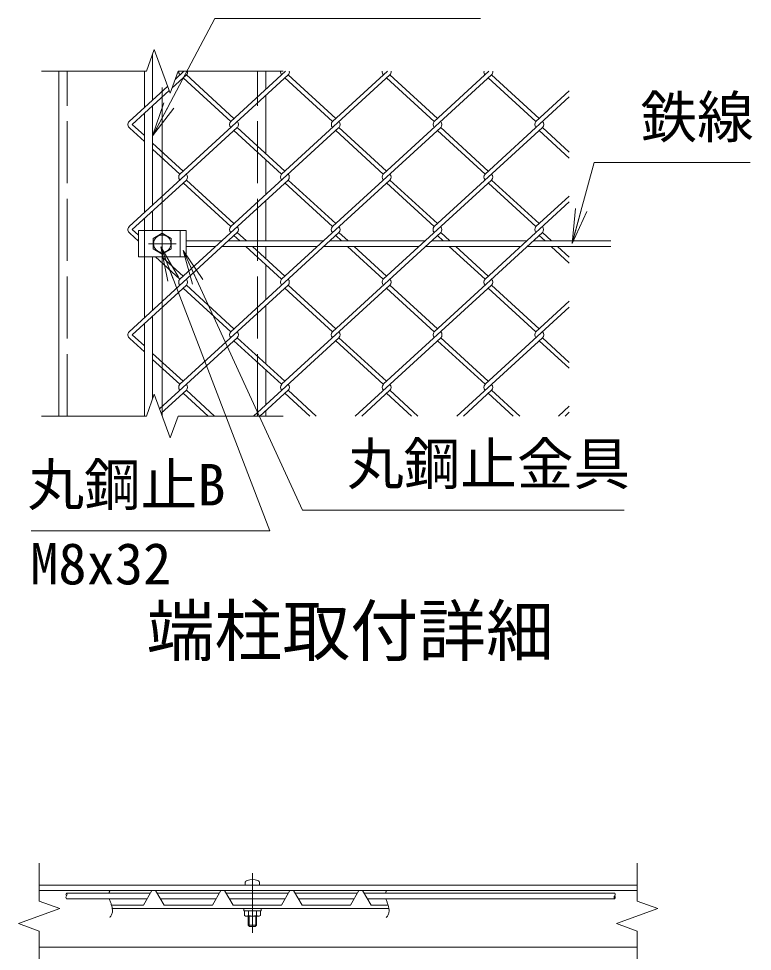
# Model space of a CAD drawing. Units: millimetres at full size; details may follow other scales. Extents: x -10500 to 10500, y -7425 to 7425.
# Drawn here: x 2619 to 4746, y -2226 to 479 of the extents above; entities that cross this region are included whole.
import ezdxf
from ezdxf.enums import TextEntityAlignment as Align

# ---------------------------------------------------------------- set-up
doc = ezdxf.new("R2010")
doc.units = ezdxf.units.MM
doc.header["$LTSCALE"] = 30
doc.linetypes.add('DASHED', pattern=[7.5, 6, -1.5])
doc.linetypes.add('USER1', pattern=[50.8, 31.75, -6.35, 6.35, -6.35])
for name, color, linetype, lineweight in [('0-0_D-STR-TXT', 7, 'Continuous', 13), ('0-1_D-STR-DIM', 7, 'Continuous', 13), ('0-2_D-BMK', 2, 'USER1', 13), ('0-3_D-STR3', 3, 'Continuous', 13), ('0-7_D-STR1', 1, 'Continuous', 18), ('0-8_0', 7, 'Continuous', 18), ('0-A_D-TTL-TXT', 7, 'Continuous', 13), ('0-B_D-STR2', 7, 'Continuous', 13)]:
    doc.layers.add(name, color=color, linetype=linetype, lineweight=lineweight)
doc.styles.add('ＭＳ ゴシック', font='')
doc.styles.get('ＭＳ ゴシック').set_extended_font_data('MS Gothic')

# ---------------------------------------------------------------- blocks, each defined once
blk = doc.blocks.new('_Open')
at = {"layer": '0-8_0'}
blk.add_line((-30, 5), (0, 0), dxfattribs=at)
blk.add_lwpolyline([(-30, -5), (0, 0), (-30, 0)], dxfattribs=at)

msp = doc.modelspace()

# ---------------------------------------------------------------- linework, layer by layer
at = {"layer": '0-0_D-STR-TXT'}
for points in [[(3957.59, 479.44), (3187.51, 479.44), (3007.97, 141.03)], [(4739.32, 62.02), (4287.14, 62.02), (4223.6, -170.34)], [(2655.09, -1006.36), (3347.12, -1006.36), (3031.76, -184.63)], [(4373.62, -946.23), (3441.74, -946.23), (3096.47, -194.63)]]:
    msp.add_lwpolyline(points, dxfattribs=at)
at = {"layer": '0-1_D-STR-DIM'}
for p, q in [((3011.95, 390.27), (2988.86, 326.84)), ((3058.12, 263.41), (3011.95, 390.27)), ((2685.03, 326.84), (2988.86, 326.84)), ((3081.21, 326.84), (3058.12, 263.41)), ((3081.21, 326.84), (3385.03, 326.84)), ((3011.95, -609.73), (2988.86, -673.16)), ((3058.12, -736.59), (3011.95, -609.73)), ((2685.03, -673.16), (2988.86, -673.16)), ((3081.21, -673.16), (3058.12, -736.59)), ((3081.21, -673.16), (3385.03, -673.16)), ((2678.58, -1970.24), (2678.58, -2079.63)), ((4411.92, -1970.24), (4411.92, -2079.63)), ((2678.58, -2079.63), (2738.49, -2101.43)), ((4411.92, -2079.63), (4471.82, -2101.43)), ((2738.49, -2101.43), (2618.68, -2145.04)), ((4471.82, -2101.43), (4352.01, -2145.04)), ((2618.68, -2145.04), (2678.58, -2166.84)), ((4352.01, -2145.04), (4411.92, -2166.84)), ((2678.58, -2166.84), (2678.58, -2276.24)), ((4411.92, -2166.84), (4411.92, -2276.24))]:
    msp.add_line(p, q, dxfattribs=at)
for points in [[(2882.88, -2049.24), (2882.65, -2049.91), (2882.43, -2050.58), (2882.22, -2051.27), (2882.02, -2051.95), (2881.84, -2052.64), (2881.66, -2053.34), (2881.5, -2054.04), (2881.35, -2054.74), (2881.22, -2055.44), (2881.1, -2056.15), (2880.99, -2056.86)], [(3684.78, -2049.24), (3684.55, -2049.91), (3684.33, -2050.58), (3684.12, -2051.27), (3683.92, -2051.95), (3683.74, -2052.64), (3683.56, -2053.34), (3683.4, -2054.04), (3683.25, -2054.74), (3683.12, -2055.44), (3683, -2056.15), (3682.89, -2056.86)], [(2881.85, -2072.86), (2882.47, -2075.26), (2883.17, -2077.65), (2883.94, -2080.04), (2884.74, -2082.44), (2885.56, -2084.84), (2886.39, -2087.26), (2887.19, -2089.71), (2887.96, -2092.19), (2888.66, -2094.7), (2889.29, -2097.25), (2889.82, -2099.82), (2890.23, -2102.39), (2890.5, -2104.95), (2890.62, -2107.48), (2890.55, -2109.97), (2890.29, -2112.4), (2889.81, -2114.74), (2889.11, -2117), (2888.19, -2119.18), (2887.07, -2121.27), (2885.77, -2123.3), (2884.3, -2125.26), (2882.69, -2127.16)], [(3683.75, -2072.86), (3684.37, -2075.26), (3685.07, -2077.65), (3685.84, -2080.04), (3686.64, -2082.44), (3687.46, -2084.84), (3688.29, -2087.26), (3689.09, -2089.71), (3689.86, -2092.19), (3690.56, -2094.7), (3691.19, -2097.25), (3691.72, -2099.82), (3692.13, -2102.39), (3692.4, -2104.95), (3692.52, -2107.48), (3692.45, -2109.97), (3692.19, -2112.4), (3691.71, -2114.74), (3691.01, -2117), (3690.09, -2119.18), (3688.97, -2121.27), (3687.67, -2123.3), (3686.2, -2125.26), (3684.59, -2127.16)]]:
    msp.add_lwpolyline(points, dxfattribs=at)
for centre, start, end in [((2761.57, -2060.86), 135.18146, 224.81854), ((2761.57, -2068.86), 135.18146, 224.81854), ((2753.52, -2060.86), 315.18146, 44.81854), ((4350.69, -2068.86), 135.18146, 224.81854), ((4342.64, -2060.86), 315.18146, 44.81854), ((4342.64, -2068.86), 315.18146, 44.81854)]:
    msp.add_arc(centre, 5.67, start, end, dxfattribs=at)
at = {"layer": '0-2_D-BMK'}
for p, q in [((3035.03, -673.16), (3035.03, 326.84)), ((2995.03, -173.16), (3075.03, -173.16)), ((3296.28, -1999.15), (3296.28, -2171.72))]:
    msp.add_line(p, q, dxfattribs=at)
at = {"layer": '0-3_D-STR3'}
for p, q in [((3007.03, 376.77), (3007.03, 243.64)), ((2983.03, 326.84), (2983.03, 221.65)), ((3007.03, 226.72), (3007.03, -60.88)), ((2983.03, 204.72), (2983.03, -82.87)), ((3007.03, -78.24), (3007.03, -135.16)), ((2983.03, -100.23), (2983.03, -135.16)), ((2966.23, -135.16), (3103.83, -135.16)), ((2966.23, -135.16), (2966.23, -211.16)), ((3103.83, -135.16), (3103.83, -211.16)), ((3009.03, -158.15), (3035.03, -143.14)), ((3009.03, -188.17), (3009.03, -158.15)), ((3035.03, -143.14), (3061.03, -158.15)), ((3061.03, -158.15), (3061.03, -188.17)), ((3035.03, -203.18), (3009.03, -188.17)), ((3061.03, -188.17), (3035.03, -203.18)), ((3103.83, -165.16), (3207.09, -165.16)), ((3103.83, -181.16), (3189.63, -181.16)), ((3208.58, -181.16), (3484.54, -181.16)), ((3226.04, -165.16), (3502, -165.16)), ((3503.49, -181.16), (3779.45, -181.16)), ((3520.95, -165.16), (3796.91, -165.16)), ((3798.4, -181.16), (4074.36, -181.16)), ((3815.86, -165.16), (4091.82, -165.16)), ((4093.31, -181.16), (4335.03, -181.16)), ((4110.77, -165.16), (4335.03, -165.16)), ((2966.23, -211.16), (3103.83, -211.16)), ((2983.03, -387.83), (2983.03, -211.16)), ((3007.03, -365.84), (3007.03, -211.16)), ((2983.03, -673.16), (2983.03, -405.19)), ((3007.03, -623.23), (3007.03, -383.2)), ((3275.28, -2027.13), (3275.28, -2033.24)), ((3317.28, -2027.13), (3317.28, -2033.24)), ((3040.36, -2092.04), (3015.65, -2049.24)), ((3240.36, -2092.04), (3215.65, -2049.24)), ((3275.28, -2033.24), (3317.28, -2033.24)), ((3380.36, -2092.04), (3405.07, -2049.24)), ((3440.36, -2092.04), (3415.65, -2049.24)), ((3580.36, -2092.04), (3605.07, -2049.24)), ((3640.36, -2092.04), (3615.65, -2049.24)), ((3000.67, -2056.86), (2757.54, -2056.86)), ((2991.44, -2072.86), (2757.54, -2072.86)), ((3020.05, -2056.86), (3200.67, -2056.86)), ((3029.29, -2072.86), (3191.44, -2072.86)), ((3220.05, -2056.86), (3400.67, -2056.86)), ((3229.29, -2072.86), (3391.44, -2072.86)), ((3420.05, -2056.86), (3600.67, -2056.86)), ((3429.29, -2072.86), (3591.44, -2072.86)), ((3620.05, -2056.86), (4346.67, -2056.86)), ((3629.29, -2072.86), (4346.67, -2072.86)), ((2890.06, -2101.24), (3691.96, -2101.24)), ((3240.36, -2092.04), (3380.36, -2092.04)), ((3271.28, -2101.24), (3271.28, -2107.64)), ((3271.28, -2107.64), (3321.28, -2107.64)), ((3273.19, -2107.64), (3273.19, -2121.62)), ((3319.38, -2107.64), (3273.19, -2107.64)), ((3284.74, -2107.64), (3284.74, -2121.62)), ((3307.83, -2107.64), (3307.83, -2121.62)), ((3319.38, -2107.64), (3319.38, -2121.62)), ((3321.28, -2101.24), (3321.28, -2107.64)), ((3440.36, -2092.04), (3580.36, -2092.04)), ((3640.36, -2092.04), (3689.81, -2092.04)), ((3276.68, -2123.64), (3273.19, -2121.62)), ((3315.88, -2123.64), (3276.68, -2123.64)), ((3284.28, -2123.64), (3284.28, -2149.24)), ((3286.68, -2123.64), (3286.68, -2151.64)), ((3305.88, -2123.64), (3305.88, -2151.64)), ((3308.28, -2123.64), (3308.28, -2149.24)), ((3315.88, -2123.64), (3319.38, -2121.62)), ((3284.28, -2149.24), (3288.28, -2153.24)), ((3308.28, -2149.24), (3284.28, -2149.24)), ((3304.28, -2153.24), (3288.28, -2153.24)), ((3308.28, -2149.24), (3304.28, -2153.24))]:
    msp.add_line(p, q, dxfattribs=at)
at = {"layer": '0-3_D-STR3', "linetype": 'DASHED'}
for p, q in [((2983.03, -135.16), (2983.03, -211.16)), ((3087.03, -135.16), (3087.03, -211.16))]:
    msp.add_line(p, q, dxfattribs=at)
at = {"layer": '0-3_D-STR3'}
for points in [[(2887.91, -2092.04), (2980.36, -2092.04), (3005.07, -2049.24)], [(3040.36, -2092.04), (3180.36, -2092.04), (3205.07, -2049.24)]]:
    msp.add_lwpolyline(points, dxfattribs=at)
msp.add_circle((3035.03, -173.16), 25, dxfattribs=at)
for centre, radius, start, end in [((3282.88, -2027.13), 7.6, 106.07286, 180), ((3296.28, -2073.64), 56, 73.92714, 106.07286), ((3309.68, -2027.13), 7.6, 0, 73.92714), ((3278.96, -2113.18), 10.22, 235.61585, 304.38415), ((3296.28, -2085.19), 38.21, 252.4121, 287.5879), ((3313.6, -2113.18), 10.22, 235.61586, 304.38415)]:
    msp.add_arc(centre, radius, start, end, dxfattribs=at)
at = {"layer": '0-7_D-STR1'}
for p, q in [((2735.03, -673.16), (2735.03, 326.84)), ((3335.03, 273.96), (3335.03, 326.84)), ((3335.03, 88.28), (3335.03, 257.04)), ((3335.03, -30.56), (3335.03, 70.92)), ((3335.03, -165.16), (3335.03, -47.92)), ((3335.03, -216.67), (3335.03, -181.16)), ((3335.03, -335.52), (3335.03, -234.04)), ((3335.03, -521.63), (3335.03, -352.88)), ((3335.03, -640.48), (3335.03, -538.99)), ((3335.03, -673.16), (3335.03, -657.84)), ((4411.92, -2033.24), (2678.58, -2033.24)), ((4411.92, -2049.24), (2678.58, -2049.24)), ((4411.92, -2213.24), (2678.58, -2213.24))]:
    msp.add_line(p, q, dxfattribs=at)
at = {"layer": '0-7_D-STR1', "linetype": 'DASHED'}
for p, q in [((2759.03, -673.16), (2759.03, 326.84)), ((3311.03, -673.16), (3311.03, 326.84))]:
    msp.add_line(p, q, dxfattribs=at)
at = {"layer": '0-B_D-STR2'}
for p, q in [((3097.83, 326.84), (3072.89, 303.99)), ((3392.74, 326.84), (3233.72, 181.12)), ((3687.65, 326.84), (3528.63, 181.12)), ((3982.09, 326.84), (3823.3, 181.34)), ((3104.97, 316.46), (3063.64, 278.59)), ((3399.88, 316.46), (3086.02, 28.86)), ((3233.48, 181.34), (3095.5, 307.78)), ((3242.95, 190.02), (3104.97, 316.46)), ((3694.79, 316.46), (3380.93, 28.86)), ((3528.39, 181.34), (3390.41, 307.78)), ((3537.86, 190.02), (3399.88, 316.46)), ((3989.68, 316.44), (3675.85, 28.86)), ((3823.3, 181.34), (3685.32, 307.78)), ((3832.77, 190.02), (3694.79, 316.46)), ((4118.21, 181.34), (3980.23, 307.78)), ((4127.69, 190.02), (3989.7, 316.46)), ((3050.74, 283.69), (2938.81, 181.12)), ((3055.36, 271), (2948.04, 172.66)), ((4215.03, 252.7), (3970.76, 28.86)), ((4215.03, 270.06), (4118.21, 181.34)), ((3252.43, 163.98), (2938.57, -123.62)), ((2983.03, 140.6), (2948.04, 172.66)), ((3547.34, 163.98), (3233.48, -123.62)), ((3390.41, 37.54), (3252.43, 163.98)), ((3842.25, 163.98), (3528.39, -123.62)), ((3685.32, 37.54), (3547.34, 163.98)), ((4137.16, 163.98), (3823.3, -123.62)), ((3980.23, 37.54), (3842.25, 163.98)), ((4215.03, 92.62), (4137.16, 163.98)), ((2983.03, 123.23), (2940.69, 162.04)), ((3380.93, 28.86), (3242.95, 155.3)), ((3675.85, 28.86), (3537.86, 155.3)), ((3970.76, 28.86), (3832.77, 155.3)), ((4215.03, 75.26), (4127.69, 155.3)), ((3095.5, 37.54), (3007.03, 118.6)), ((3086.02, 28.86), (3007.03, 101.24)), ((3104.97, 11.5), (2948.04, -132.3)), ((3399.88, 11.5), (3086.02, -276.1)), ((3233.48, -123.62), (3095.5, 2.82)), ((3242.95, -114.94), (3104.97, 11.5)), ((3694.79, 11.5), (3380.93, -276.1)), ((3528.39, -123.62), (3390.41, 2.82)), ((3537.86, -114.94), (3399.88, 11.5)), ((3989.7, 11.5), (3675.85, -276.1)), ((3823.3, -123.62), (3685.32, 2.82)), ((3832.77, -114.94), (3694.79, 11.5)), ((4118.21, -123.62), (3981.06, 2.06)), ((4127.69, -114.94), (3989.7, 11.5)), ((4215.03, -52.26), (3970.76, -276.1)), ((4215.03, -34.9), (4118.21, -123.62)), ((2966.23, -148.97), (2948.04, -132.3)), ((3252.43, -140.98), (2938.57, -428.58)), ((2966.23, -166.33), (2940.69, -142.92)), ((3547.34, -140.98), (3233.48, -428.58)), ((3259.87, -165.16), (3242.95, -149.66)), ((3278.81, -165.16), (3252.43, -140.98)), ((3842.25, -140.98), (3528.39, -428.58)), ((3554.78, -165.16), (3537.86, -149.66)), ((3573.73, -165.16), (3547.34, -140.98)), ((4137.16, -140.98), (3823.3, -428.58)), ((3849.69, -165.16), (3832.77, -149.66)), ((3868.64, -165.16), (3842.25, -140.98)), ((4144.6, -165.16), (4127.69, -149.66)), ((4163.55, -165.16), (4137.16, -140.98)), ((3380.93, -276.1), (3277.33, -181.16)), ((3390.41, -267.42), (3296.28, -181.16)), ((3675.85, -276.1), (3572.24, -181.16)), ((3685.32, -267.42), (3591.19, -181.16)), ((3970.76, -276.1), (3867.15, -181.16)), ((3980.23, -267.42), (3886.1, -181.16)), ((4215.03, -229.7), (4162.06, -181.16)), ((4215.03, -212.34), (4181.01, -181.16)), ((3086.02, -276.1), (3015.16, -211.16)), ((3095.5, -267.42), (3034.1, -211.16)), ((3104.97, -293.46), (2948.04, -437.26)), ((3399.88, -293.46), (3086.02, -581.06)), ((3242.95, -419.9), (3104.97, -293.46)), ((3694.79, -293.46), (3380.93, -581.06)), ((3537.86, -419.9), (3399.88, -293.46)), ((3989.7, -293.46), (3675.85, -581.06)), ((3832.77, -419.9), (3694.79, -293.46)), ((4127.69, -419.9), (3989.7, -293.46)), ((3233.48, -428.58), (3095.5, -302.14)), ((3528.39, -428.58), (3390.41, -302.14)), ((3823.3, -428.58), (3685.32, -302.14)), ((4118.21, -428.58), (3980.23, -302.14)), ((4215.03, -339.86), (4118.21, -428.58)), ((4215.03, -357.22), (3970.76, -581.06)), ((2983.03, -486.68), (2940.69, -447.88)), ((2983.03, -469.32), (2948.04, -437.26)), ((3252.43, -445.94), (3027.39, -652.15)), ((3380.93, -581.06), (3242.95, -454.62)), ((3390.41, -572.37), (3252.43, -445.94)), ((3547.34, -445.94), (3299.37, -673.16)), ((3675.85, -581.06), (3537.86, -454.62)), ((3685.32, -572.37), (3547.34, -445.94)), ((3842.25, -445.94), (3594.28, -673.16)), ((3970.76, -581.06), (3832.77, -454.62)), ((3980.23, -572.37), (3842.25, -445.94)), ((4137.16, -445.94), (3889.19, -673.16)), ((4215.03, -534.66), (4127.69, -454.62)), ((4215.03, -517.3), (4137.16, -445.94)), ((3095.5, -572.37), (3007.03, -491.31)), ((3086.02, -581.06), (3007.03, -508.67)), ((3104.97, -598.42), (3032.12, -665.17)), ((3167.59, -673.16), (3095.5, -607.1)), ((3186.54, -673.16), (3104.97, -598.42)), ((3399.88, -598.42), (3318.31, -673.16)), ((3462.5, -673.16), (3390.41, -607.1)), ((3481.45, -673.16), (3399.88, -598.42)), ((3694.79, -598.42), (3613.22, -673.16)), ((3757.41, -673.16), (3685.32, -607.1)), ((3776.36, -673.16), (3694.79, -598.42)), ((3989.7, -598.42), (3908.14, -673.16)), ((4052.32, -673.16), (3980.23, -607.1)), ((4071.27, -673.16), (3989.7, -598.42)), ((4215.03, -644.81), (4184.1, -673.16)), ((4215.03, -662.18), (4203.05, -673.16))]:
    msp.add_line(p, q, dxfattribs=at)
for centre, start, end in [((3095.71, 324.9), 171.31684, 222.5), ((3095.71, 324.9), 317.5, 8.68316), ((3390.62, 324.9), 171.31684, 222.5), ((3390.62, 324.9), 317.5, 8.68316), ((3685.53, 324.9), 171.31684, 222.5), ((3685.53, 324.9), 317.5, 8.68316), ((3980.44, 324.9), 171.31684, 222.5), ((3980.44, 324.9), 317.5, 8.68316), ((2948.25, 172.42), 137.5, 233.92709), ((3243.17, 172.42), 137.5, 222.5), ((3243.17, 172.42), 317.5, 42.5), ((3538.08, 172.42), 137.5, 222.5), ((3538.08, 172.42), 317.5, 42.5), ((3832.99, 172.42), 137.5, 222.5), ((3832.99, 172.42), 317.5, 42.5), ((4127.9, 172.42), 137.5, 222.5), ((4127.9, 172.42), 317.5, 42.5), ((3095.5, 20.18), 137.5, 222.5), ((3095.5, 20.18), 317.5, 42.5), ((3390.41, 20.18), 137.5, 222.5), ((3390.41, 20.18), 317.5, 42.5), ((3685.32, 20.18), 137.5, 222.5), ((3685.32, 20.18), 317.5, 42.5), ((3980.23, 20.18), 137.5, 222.5), ((3980.23, 20.18), 317.5, 42.5), ((2948.25, -132.54), 137.5, 233.92709), ((3242.93, -132.32), 137.5, 222.5), ((3242.93, -132.32), 317.5, 42.5), ((3537.84, -132.32), 137.5, 222.5), ((3537.84, -132.32), 317.5, 42.5), ((3832.75, -132.32), 137.5, 222.5), ((3832.75, -132.32), 317.5, 42.5), ((4127.66, -132.32), 137.5, 222.5), ((4127.66, -132.32), 317.5, 42.5), ((3095.5, -284.78), 137.5, 222.5), ((3095.5, -284.78), 317.5, 42.5), ((3390.41, -284.78), 137.5, 222.5), ((3390.41, -284.78), 317.5, 42.5), ((3685.32, -284.78), 137.5, 222.5), ((3685.32, -284.78), 317.5, 42.5), ((3980.23, -284.78), 137.5, 222.5), ((3980.23, -284.78), 317.5, 42.5), ((2948.25, -437.5), 137.5, 233.92709), ((3242.93, -437.28), 137.5, 222.5), ((3242.93, -437.28), 317.5, 42.5), ((3537.84, -437.28), 137.5, 222.5), ((3537.84, -437.28), 317.5, 42.5), ((3833.01, -437.47), 137.5, 222.5), ((3833.01, -437.47), 317.5, 42.5), ((4127.92, -437.47), 137.5, 222.5), ((4127.92, -437.47), 317.5, 42.5), ((3095.5, -589.74), 137.5, 222.5), ((3095.5, -589.74), 317.5, 42.5), ((3390.64, -589.95), 137.5, 222.5), ((3390.64, -589.95), 317.5, 42.5), ((3685.56, -589.95), 137.5, 222.5), ((3685.56, -589.95), 317.5, 42.5), ((3980.47, -589.95), 137.5, 222.5), ((3980.47, -589.95), 317.5, 42.5)]:
    msp.add_arc(centre, 12.85, start, end, dxfattribs=at)

# ---------------------------------------------------------------- block references
at = {"layer": '0-0_D-STR-TXT', "xscale": 3.333333, "yscale": 3.333333}
for p, rotation in [((3007.03, 139.26), 242.05278), ((4223.07, -172.27), 254.70628), ((3031.04, -182.76), 110.99559), ((3095.63, -192.81), 114.67338)]:
    msp.add_blockref('_Open', p, dxfattribs=dict(at, rotation=rotation))

# ---------------------------------------------------------------- texts
at = {"layer": '0-0_D-STR-TXT', "style": 'ＭＳ ゴシック'}
for s, p in [('鉄線', (4421.43, 97.93)), ('丸鋼止金具', (3570.95, -908.1)), ('丸鋼止B', (2644.3, -968.55)), ('M8x32', (2651.91, -1197.37))]:
    msp.add_text(s, height=120.3, dxfattribs=at).set_placement(p, align=Align.BOTTOM_LEFT)
at = {"layer": '0-A_D-TTL-TXT', "style": 'ＭＳ ゴシック'}
msp.add_text('端柱取付詳細', height=144.3, dxfattribs=at).set_placement((2989.43, -1411.25), align=Align.BOTTOM_LEFT)

doc.saveas('drawing.dxf')
